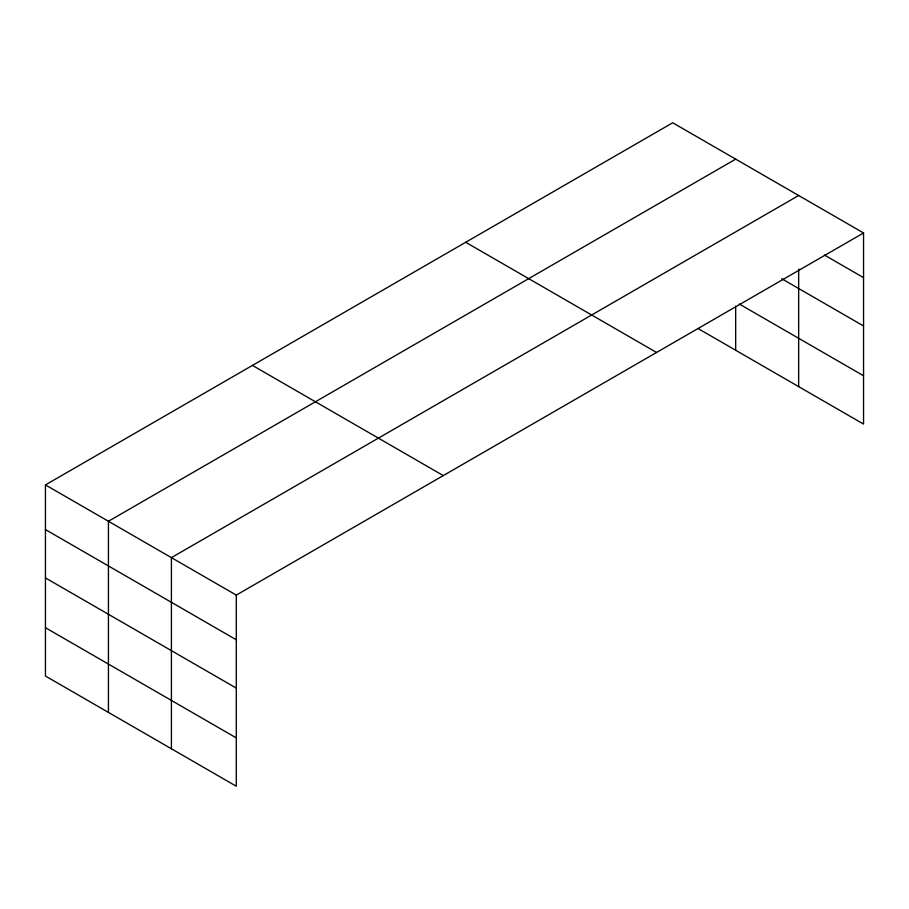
<?xml version="1.0" encoding="UTF-8"?>
<svg xmlns="http://www.w3.org/2000/svg" width="909" height="909" viewBox="0 0 909 909"><rect width="100%" height="100%" fill="white"/><g stroke="black" fill="none" stroke-linecap="round" stroke-linejoin="round"><path stroke-width="1.36" d="M863.55 232.965L672.705 122.772L45.45 484.917L45.45 676.035L236.295 786.228L236.295 595.1L863.55 232.965L863.55 424.083L698.135 328.581M735.676 159.143L108.432 521.277L108.432 712.395M798.659 195.503L171.415 557.637L171.415 748.766M824.372 255.009L863.55 277.631M781.706 278.711L863.55 325.956M739.312 304.026L863.55 375.758M465.703 242.283L656.559 352.465M252.441 365.407L443.297 475.6M45.45 484.917L236.295 595.1M45.45 529.583L236.295 639.777M45.45 577.919L236.295 688.102M45.45 627.71L236.295 737.892M798.659 269.166L798.659 386.62M735.676 306.072L735.676 350.26"/></g></svg>
